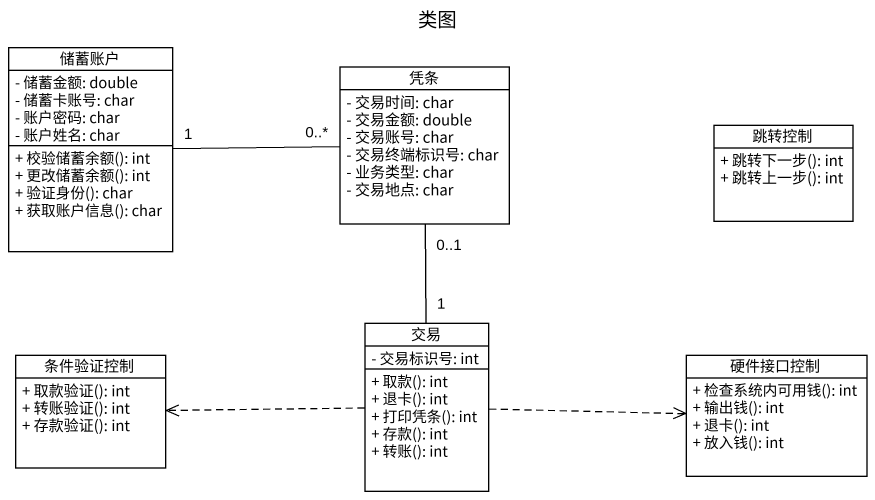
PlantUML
@startuml
title 类图
hide circle
hide empty members
skinparam classAttributeIconSize 0
class 储蓄账户 {
  - 储蓄金额: double
  - 储蓄卡账号: char
  - 账户密码: char
  - 账户姓名: char
  + 校验储蓄余额(): int
  + 更改储蓄余额(): int
  + 验证身份(): char
  + 获取账户信息(): char
}
class 凭条 {
  - 交易时间: char
  - 交易金额: double
  - 交易账号: char
  - 交易终端标识号: char
  - 业务类型: char
  - 交易地点: char
}
class 跳转控制 {
  + 跳转下一步(): int
  + 跳转上一步(): int
}
class 交易 {
  - 交易标识号: int
  + 取款(): int
  + 退卡(): int
  + 打印凭条(): int
  + 存款(): int
  + 转账(): int
}
class 条件验证控制 {
  + 取款验证(): int
  + 转账验证(): int
  + 存款验证(): int
}
class 硬件接口控制 {
  + 检查系统内可用钱(): int
  + 输出钱(): int
  + 退卡(): int
  + 放入钱(): int
}
储蓄账户 "1" -right- "0..*" 凭条
交易 "1" -up- "0..1" 凭条
交易 .left.> 条件验证控制
交易 .right.> 硬件接口控制
@enduml
